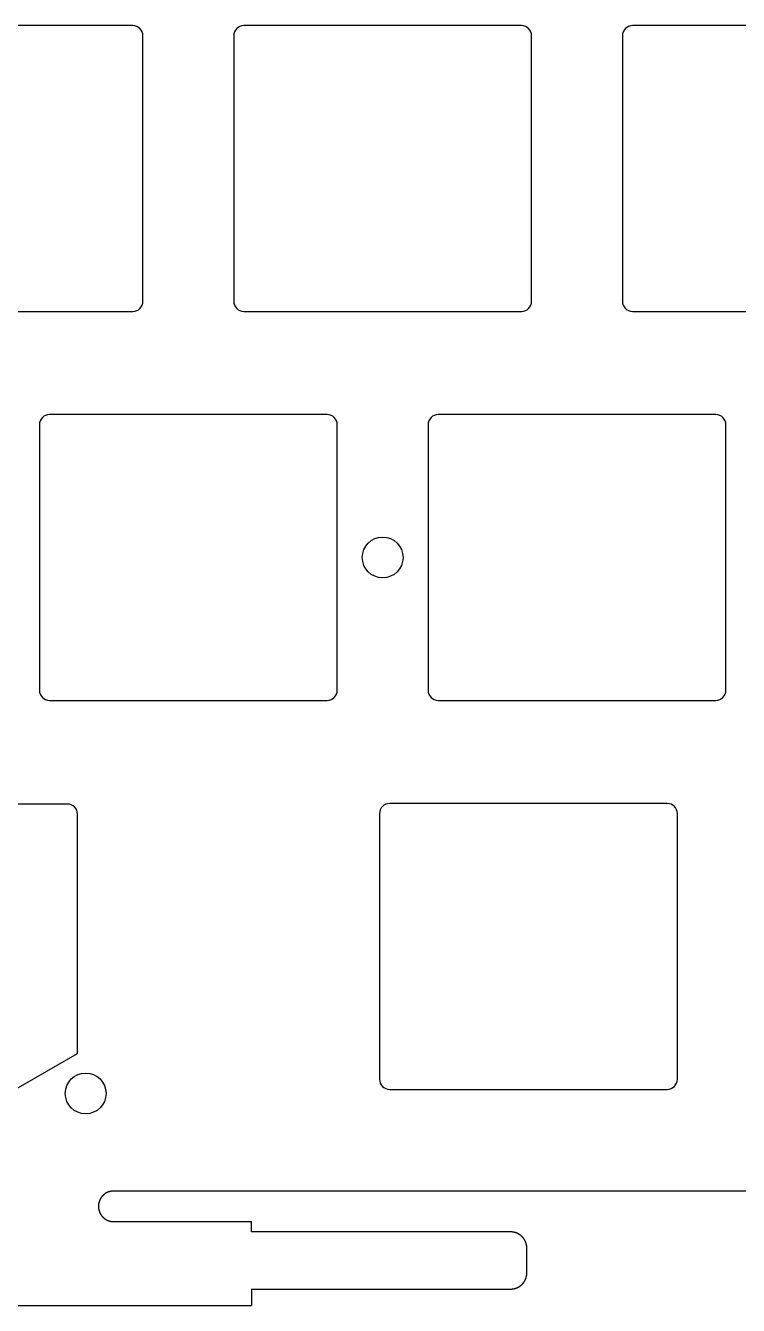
# Model space of a CAD drawing. Header units: millimetres. Extents: x -11 to 340, y -118 to 18.
# Drawn here: x 168.2 to 203.2, y -117.6 to -54.9 of the extents above; entities that cross this region are included whole.
import ezdxf

# ---------------------------------------------------------------- set-up
doc = ezdxf.new("R2010")
doc.units = ezdxf.units.MM
doc.header["$MEASUREMENT"] = 0
doc.layers.get('0').update_dxf_attribs({"linetype": 'CONTINUOUS'})
doc.layers.add('BLACK', color=7, linetype='CONTINUOUS')

msp = doc.modelspace()

# ---------------------------------------------------------------- linework, layer by layer
for points in [[(138.78125, -105.2555), (141.78125, -106.9875), (167.78125, -106.9875), (170.78125, -105.2555), (170.78125, -93.5375, 0.414213562), (170.28125, -93.0375), (139.28125, -93.0375, 0.414212391), (138.78125, -93.5375)], [(185.58125, -93.5125), (185.58125, -106.5125, 0.414212391), (186.08125, -107.0125), (199.68125, -107.0125, 0.414213562), (200.18125, -106.5125), (200.18125, -93.5125, 0.414213562), (199.68125, -93.0125), (186.08125, -93.0125, 0.414212391)]]:
    msp.add_lwpolyline(points, format="xyb", close=True)
msp.add_circle((171.18125, -107.2125), 1)
at = {"layer": 'BLACK', "linetype": 'Continuous'}
for p, q in [((173.4875, -54.9125), (159.8875, -54.9125)), ((192.5375, -54.9125), (178.9375, -54.9125)), ((211.5875, -54.9125), (197.9875, -54.9125)), ((173.9875, -68.4125), (173.9875, -55.4125)), ((178.4375, -55.4125), (178.4375, -68.4125)), ((193.0375, -68.4125), (193.0375, -55.4125)), ((197.4875, -55.4125), (197.4875, -68.4125)), ((159.8875, -68.9125), (173.4875, -68.9125)), ((178.9375, -68.9125), (192.5375, -68.9125)), ((197.9875, -68.9125), (211.5875, -68.9125)), ((183.0125, -73.9625), (169.4125, -73.9625)), ((202.0625, -73.9625), (188.4625, -73.9625)), ((168.9125, -74.4625), (168.9125, -87.4625)), ((183.5125, -87.4625), (183.5125, -74.4625)), ((187.9625, -74.4625), (187.9625, -87.4625)), ((202.5625, -87.4625), (202.5625, -74.4625)), ((169.4125, -87.9625), (183.0125, -87.9625)), ((188.4625, -87.9625), (202.0625, -87.9625)), ((172.037498, -112.200838), (172.031915, -112.206242)), ((172.043136, -112.195493), (172.037498, -112.200838)), ((172.048828, -112.190206), (172.043136, -112.195493)), ((172.054575, -112.184978), (172.048828, -112.190206)), ((172.060374, -112.17981), (172.054575, -112.184978)), ((172.066226, -112.174702), (172.060374, -112.17981)), ((172.072129, -112.169656), (172.066226, -112.174702)), ((172.078083, -112.164671), (172.072129, -112.169656)), ((172.084087, -112.159749), (172.078083, -112.164671)), ((172.090141, -112.154889), (172.084087, -112.159749)), ((172.096244, -112.150093), (172.090141, -112.154889)), ((172.102395, -112.145361), (172.096244, -112.150093)), ((172.108593, -112.140693), (172.102395, -112.145361)), ((172.114838, -112.13609), (172.108593, -112.140693)), ((172.121128, -112.131553), (172.114838, -112.13609)), ((172.127464, -112.127081), (172.121128, -112.131553)), ((172.133844, -112.122676), (172.127464, -112.127081)), ((172.140268, -112.118338), (172.133844, -112.122676)), ((172.146734, -112.114068), (172.140268, -112.118338)), ((172.153243, -112.109866), (172.146734, -112.114068)), ((172.159794, -112.105732), (172.153243, -112.109866)), ((172.166385, -112.101666), (172.159794, -112.105732)), ((172.173016, -112.09767), (172.166385, -112.101666)), ((172.179687, -112.093744), (172.173016, -112.09767)), ((172.186396, -112.089887), (172.179687, -112.093744)), ((172.193142, -112.086102), (172.186396, -112.089887)), ((172.199926, -112.082386), (172.193142, -112.086102)), ((172.206747, -112.078743), (172.199926, -112.082386)), ((172.213603, -112.07517), (172.206747, -112.078743)), ((172.220493, -112.07167), (172.213603, -112.07517)), ((172.227419, -112.068242), (172.220493, -112.07167)), ((172.234377, -112.064886), (172.227419, -112.068242)), ((172.241369, -112.061604), (172.234377, -112.064886)), ((172.248392, -112.058394), (172.241369, -112.061604)), ((172.255447, -112.055258), (172.248392, -112.058394)), ((172.262533, -112.052196), (172.255447, -112.055258)), ((172.269648, -112.049208), (172.262533, -112.052196)), ((172.276793, -112.046294), (172.269648, -112.049208)), ((172.283967, -112.043455), (172.276793, -112.046294)), ((172.291169, -112.040691), (172.283967, -112.043455)), ((172.298398, -112.038002), (172.291169, -112.040691)), ((172.305654, -112.035388), (172.298398, -112.038002)), ((172.312936, -112.032849), (172.305654, -112.035388)), ((172.320243, -112.030387), (172.312936, -112.032849)), ((172.327575, -112.028), (172.320243, -112.030387)), ((172.334931, -112.02569), (172.327575, -112.028)), ((172.342311, -112.023455), (172.334931, -112.02569)), ((172.349714, -112.021298), (172.342311, -112.023455)), ((172.357139, -112.019217), (172.349714, -112.021298)), ((172.364586, -112.017213), (172.357139, -112.019217)), ((172.372054, -112.015286), (172.364586, -112.017213)), ((172.379542, -112.013436), (172.372054, -112.015286)), ((172.387051, -112.011664), (172.379542, -112.013436)), ((172.394579, -112.009969), (172.387051, -112.011664)), ((172.402126, -112.008352), (172.394579, -112.009969)), ((172.409691, -112.006813), (172.402126, -112.008352)), ((172.417274, -112.005351), (172.409691, -112.006813)), ((172.424874, -112.003968), (172.417274, -112.005351)), ((172.432492, -112.002663), (172.424874, -112.003968)), ((172.440125, -112.001436), (172.432492, -112.002663)), ((172.447774, -112.000287), (172.440125, -112.001436)), ((172.455438, -111.999217), (172.447774, -112.000287)), ((172.463117, -111.998226), (172.455438, -111.999217)), ((172.470811, -111.997313), (172.463117, -111.998226)), ((172.478518, -111.996479), (172.470811, -111.997313)), ((172.486238, -111.995725), (172.478518, -111.996479)), ((172.493971, -111.995049), (172.486238, -111.995725)), ((172.501717, -111.994452), (172.493971, -111.995049)), ((172.509475, -111.993935), (172.501717, -111.994452)), ((172.517244, -111.993497), (172.509475, -111.993935)), ((172.525025, -111.993138), (172.517244, -111.993497)), ((172.532816, -111.992859), (172.525025, -111.993138)), ((172.540618, -111.99266), (172.532816, -111.992859)), ((172.548429, -111.99254), (172.540618, -111.99266)), ((172.55625, -111.9925), (172.548429, -111.99254)), ((216.76605, -111.9925), (172.55625, -111.9925)), ((171.806265, -112.737786), (171.80625, -112.741704)), ((171.80625, -112.741704), (171.80625, -112.7425)), ((171.80625, -112.7425), (171.80629, -112.750321)), ((171.806299, -112.733874), (171.806265, -112.737786)), ((171.80629, -112.750321), (171.80641, -112.758132)), ((171.806353, -112.729961), (171.806299, -112.733874)), ((171.806427, -112.726054), (171.806353, -112.729961)), ((171.80641, -112.758132), (171.806609, -112.765934)), ((171.806521, -112.722146), (171.806427, -112.726054)), ((171.806635, -112.718243), (171.806521, -112.722146)), ((171.806609, -112.765934), (171.806888, -112.773725)), ((171.806769, -112.714341), (171.806635, -112.718243)), ((171.806923, -112.710444), (171.806769, -112.714341)), ((171.806888, -112.773725), (171.807247, -112.781506)), ((171.807097, -112.706547), (171.806923, -112.710444)), ((171.80729, -112.702655), (171.807097, -112.706547)), ((171.807247, -112.781506), (171.807685, -112.789275)), ((171.807504, -112.698763), (171.80729, -112.702655)), ((171.807738, -112.694877), (171.807504, -112.698763)), ((171.807685, -112.789275), (171.808202, -112.797033)), ((171.807991, -112.690991), (171.807738, -112.694877)), ((171.808264, -112.687111), (171.807991, -112.690991)), ((171.808202, -112.797033), (171.808799, -112.804779)), ((171.808558, -112.683231), (171.808264, -112.687111)), ((171.808871, -112.679356), (171.808558, -112.683231)), ((171.808799, -112.804779), (171.809475, -112.812512)), ((171.809203, -112.675483), (171.808871, -112.679356)), ((171.809556, -112.671615), (171.809203, -112.675483)), ((171.809475, -112.812512), (171.810229, -112.820232)), ((171.809929, -112.667747), (171.809556, -112.671615)), ((171.810321, -112.663886), (171.809929, -112.667747)), ((171.810229, -112.820232), (171.811063, -112.82794)), ((171.810733, -112.660025), (171.810321, -112.663886)), ((171.811165, -112.656171), (171.810733, -112.660025)), ((171.811063, -112.82794), (171.811976, -112.835633)), ((171.811616, -112.652317), (171.811165, -112.656171)), ((171.812088, -112.648469), (171.811616, -112.652317)), ((171.812579, -112.644622), (171.812088, -112.648469)), ((171.81309, -112.640782), (171.812579, -112.644622)), ((171.81362, -112.636943), (171.81309, -112.640782)), ((171.81417, -112.63311), (171.81362, -112.636943)), ((171.81474, -112.629278), (171.81417, -112.63311)), ((171.81533, -112.625453), (171.81474, -112.629278)), ((171.815939, -112.621629), (171.81533, -112.625453)), ((171.816568, -112.617812), (171.815939, -112.621629)), ((171.817216, -112.613996), (171.816568, -112.617812)), ((171.817884, -112.610187), (171.817216, -112.613996)), ((171.818572, -112.60638), (171.817884, -112.610187)), ((171.819279, -112.602579), (171.818572, -112.60638)), ((171.820006, -112.598781), (171.819279, -112.602579)), ((171.820752, -112.594989), (171.820006, -112.598781)), ((171.821518, -112.591199), (171.820752, -112.594989)), ((171.822303, -112.587416), (171.821518, -112.591199)), ((171.823108, -112.583636), (171.822303, -112.587416)), ((171.823932, -112.579862), (171.823108, -112.583636)), ((171.824776, -112.576091), (171.823932, -112.579862)), ((171.825639, -112.572327), (171.824776, -112.576091)), ((171.826522, -112.568566), (171.825639, -112.572327)), ((171.827424, -112.564812), (171.826522, -112.568566)), ((171.828346, -112.561061), (171.827424, -112.564812)), ((171.829286, -112.557317), (171.828346, -112.561061)), ((171.830246, -112.553576), (171.829286, -112.557317)), ((171.831226, -112.549843), (171.830246, -112.553576)), ((171.832225, -112.546112), (171.831226, -112.549843)), ((171.833242, -112.54239), (171.832225, -112.546112)), ((171.83428, -112.53867), (171.833242, -112.54239)), ((171.835336, -112.534958), (171.83428, -112.53867)), ((171.836412, -112.53125), (171.835336, -112.534958)), ((171.837507, -112.52755), (171.836412, -112.53125)), ((171.838621, -112.523853), (171.837507, -112.52755)), ((171.839754, -112.520165), (171.838621, -112.523853)), ((171.840907, -112.51648), (171.839754, -112.520165)), ((171.842078, -112.512803), (171.840907, -112.51648)), ((171.843269, -112.50913), (171.842078, -112.512803)), ((171.844478, -112.505466), (171.843269, -112.50913)), ((171.845707, -112.501805), (171.844478, -112.505466)), ((171.846954, -112.498154), (171.845707, -112.501805)), ((171.848221, -112.494506), (171.846954, -112.498154)), ((171.849506, -112.490867), (171.848221, -112.494506)), ((171.850811, -112.487233), (171.849506, -112.490867)), ((171.852134, -112.483607), (171.850811, -112.487233)), ((171.853476, -112.479986), (171.852134, -112.483607)), ((171.854837, -112.476374), (171.853476, -112.479986)), ((171.856217, -112.472766), (171.854837, -112.476374)), ((171.857615, -112.469168), (171.856217, -112.472766)), ((171.859032, -112.465575), (171.857615, -112.469168)), ((171.860468, -112.461991), (171.859032, -112.465575)), ((171.861923, -112.458412), (171.860468, -112.461991)), ((171.863396, -112.454842), (171.861923, -112.458412)), ((171.864888, -112.451278), (171.863396, -112.454842)), ((171.866398, -112.447724), (171.864888, -112.451278)), ((171.867927, -112.444175), (171.866398, -112.447724)), ((171.869474, -112.440635), (171.867927, -112.444175)), ((171.871041, -112.437102), (171.869474, -112.440635)), ((171.872625, -112.433578), (171.871041, -112.437102)), ((171.874228, -112.43006), (171.872625, -112.433578)), ((171.875848, -112.426552), (171.874228, -112.43006)), ((171.877488, -112.423051), (171.875848, -112.426552)), ((171.879145, -112.419559), (171.877488, -112.423051)), ((171.880822, -112.416074), (171.879145, -112.419559)), ((171.882515, -112.412599), (171.880822, -112.416074)), ((171.884228, -112.409131), (171.882515, -112.412599)), ((171.885958, -112.405673), (171.884228, -112.409131)), ((171.887707, -112.402222), (171.885958, -112.405673)), ((171.889473, -112.398781), (171.887707, -112.402222)), ((171.891257, -112.395348), (171.889473, -112.398781)), ((171.893059, -112.391925), (171.891257, -112.395348)), ((171.89488, -112.388509), (171.893059, -112.391925)), ((171.896717, -112.385104), (171.89488, -112.388509)), ((171.898574, -112.381707), (171.896717, -112.385104)), ((171.900447, -112.378321), (171.898574, -112.381707)), ((171.902339, -112.374942), (171.900447, -112.378321)), ((171.904247, -112.371574), (171.902339, -112.374942)), ((171.906174, -112.368215), (171.904247, -112.371574)), ((171.908118, -112.364866), (171.906174, -112.368215)), ((171.91008, -112.361526), (171.908118, -112.364866)), ((171.912058, -112.358197), (171.91008, -112.361526)), ((171.914055, -112.354877), (171.912058, -112.358197)), ((171.916068, -112.351567), (171.914055, -112.354877)), ((171.9181, -112.348267), (171.916068, -112.351567)), ((171.920148, -112.344978), (171.9181, -112.348267)), ((171.922213, -112.341698), (171.920148, -112.344978)), ((171.924296, -112.33843), (171.922213, -112.341698)), ((171.926396, -112.335171), (171.924296, -112.33843)), ((171.928512, -112.331924), (171.926396, -112.335171)), ((171.930646, -112.328686), (171.928512, -112.331924)), ((171.932796, -112.32546), (171.930646, -112.328686)), ((171.934964, -112.322244), (171.932796, -112.32546)), ((171.937148, -112.31904), (171.934964, -112.322244)), ((171.939349, -112.315845), (171.937148, -112.31904)), ((171.941566, -112.312663), (171.939349, -112.315845)), ((171.9438, -112.309491), (171.941566, -112.312663)), ((171.946051, -112.306332), (171.9438, -112.309491)), ((171.948318, -112.303182), (171.946051, -112.306332)), ((171.950601, -112.300045), (171.948318, -112.303182)), ((171.952901, -112.296919), (171.950601, -112.300045)), ((171.955217, -112.293806), (171.952901, -112.296919)), ((171.95755, -112.290703), (171.955217, -112.293806)), ((171.959898, -112.287613), (171.95755, -112.290703)), ((171.962262, -112.284534), (171.959898, -112.287613)), ((171.964643, -112.281467), (171.962262, -112.284534)), ((171.967039, -112.278413), (171.964643, -112.281467)), ((171.969451, -112.275371), (171.967039, -112.278413)), ((171.97188, -112.27234), (171.969451, -112.275371)), ((171.974323, -112.269323), (171.97188, -112.27234)), ((171.976783, -112.266317), (171.974323, -112.269323)), ((171.979258, -112.263325), (171.976783, -112.266317)), ((171.981749, -112.260345), (171.979258, -112.263325)), ((171.984254, -112.257378), (171.981749, -112.260345)), ((171.986776, -112.254423), (171.984254, -112.257378)), ((171.989312, -112.251482), (171.986776, -112.254423)), ((171.991864, -112.248553), (171.989312, -112.251482)), ((171.994431, -112.245638), (171.991864, -112.248553)), ((171.997013, -112.242735), (171.994431, -112.245638)), ((171.99961, -112.239846), (171.997013, -112.242735)), ((172.002222, -112.23697), (171.99961, -112.239846)), ((172.004849, -112.234108), (172.002222, -112.23697)), ((172.007491, -112.231259), (172.004849, -112.234108)), ((172.010147, -112.228424), (172.007491, -112.231259)), ((172.012818, -112.225603), (172.010147, -112.228424)), ((172.015503, -112.222795), (172.012818, -112.225603)), ((172.018202, -112.220001), (172.015503, -112.222795)), ((172.020917, -112.217221), (172.018202, -112.220001)), ((172.023645, -112.214455), (172.020917, -112.217221)), ((172.026387, -112.211703), (172.023645, -112.214455)), ((172.031915, -112.206242), (172.026387, -112.211703)), ((171.811976, -112.835633), (171.812967, -112.843312)), ((171.812967, -112.843312), (171.814037, -112.850976)), ((171.814037, -112.850976), (171.815186, -112.858625)), ((171.815186, -112.858625), (171.816413, -112.866259)), ((171.816413, -112.866259), (171.817718, -112.873876)), ((171.817718, -112.873876), (171.819101, -112.881476)), ((171.819101, -112.881476), (171.820563, -112.889059)), ((171.820563, -112.889059), (171.822102, -112.896624)), ((171.822102, -112.896624), (171.823719, -112.904171)), ((171.823719, -112.904171), (171.825414, -112.911699)), ((171.825414, -112.911699), (171.827186, -112.919208)), ((171.827186, -112.919208), (171.829036, -112.926696)), ((171.829036, -112.926696), (171.830963, -112.934164)), ((171.830963, -112.934164), (171.832967, -112.941611)), ((171.832967, -112.941611), (171.835048, -112.949036)), ((171.835048, -112.949036), (171.837205, -112.956439)), ((171.837205, -112.956439), (171.83944, -112.963819)), ((171.83944, -112.963819), (171.84175, -112.971175)), ((171.84175, -112.971175), (171.844137, -112.978507)), ((171.844137, -112.978507), (171.846599, -112.985815)), ((171.846599, -112.985815), (171.849138, -112.993097)), ((171.849138, -112.993097), (171.851751, -113.000352)), ((171.851751, -113.000352), (171.854441, -113.007582)), ((171.854441, -113.007582), (171.857205, -113.014783)), ((171.857205, -113.014783), (171.860044, -113.021957)), ((171.860044, -113.021957), (171.862958, -113.029102)), ((171.862958, -113.029102), (171.865946, -113.036218)), ((171.865946, -113.036218), (171.869008, -113.043303)), ((171.869008, -113.043303), (171.872144, -113.050358)), ((171.872144, -113.050358), (171.875354, -113.057382)), ((171.875354, -113.057382), (171.878636, -113.064373)), ((171.878636, -113.064373), (171.881992, -113.071332)), ((171.881992, -113.071332), (171.88542, -113.078257)), ((171.88542, -113.078257), (171.88892, -113.085148)), ((171.88892, -113.085148), (171.892493, -113.092004)), ((171.892493, -113.092004), (171.896136, -113.098824)), ((171.896136, -113.098824), (171.899851, -113.105608)), ((171.899851, -113.105608), (171.903637, -113.112355)), ((171.903637, -113.112355), (171.907494, -113.119064)), ((171.907494, -113.119064), (171.91142, -113.125734)), ((171.91142, -113.125734), (171.915416, -113.132365)), ((171.915416, -113.132365), (171.919481, -113.138956)), ((171.919481, -113.138956), (171.923616, -113.145507)), ((171.923616, -113.145507), (171.927818, -113.152016)), ((171.927818, -113.152016), (171.932088, -113.158483)), ((171.932088, -113.158483), (171.936426, -113.164906)), ((171.936426, -113.164906), (171.940831, -113.171286)), ((171.940831, -113.171286), (171.945302, -113.177622)), ((171.945302, -113.177622), (171.94984, -113.183913)), ((171.94984, -113.183913), (171.954443, -113.190157)), ((171.954443, -113.190157), (171.95911, -113.196355)), ((171.95911, -113.196355), (171.963843, -113.202506)), ((171.963843, -113.202506), (171.968639, -113.208609)), ((171.968639, -113.208609), (171.973499, -113.214663)), ((171.973499, -113.214663), (171.978421, -113.220667)), ((171.978421, -113.220667), (171.983406, -113.226621)), ((171.983406, -113.226621), (171.988452, -113.232525)), ((171.988452, -113.232525), (171.99356, -113.238376)), ((171.99356, -113.238376), (171.998728, -113.244175)), ((171.998728, -113.244175), (172.003955, -113.249922)), ((172.003955, -113.249922), (172.009242, -113.255614)), ((172.009242, -113.255614), (172.014588, -113.261252)), ((172.014588, -113.261252), (172.019992, -113.266835)), ((172.019992, -113.266835), (172.025453, -113.272363)), ((172.025453, -113.272363), (172.028205, -113.275105)), ((172.028205, -113.275105), (172.030971, -113.277834)), ((172.030971, -113.277834), (172.033751, -113.280548)), ((172.033751, -113.280548), (172.036545, -113.283247)), ((172.036545, -113.283247), (172.039352, -113.285933)), ((172.039352, -113.285933), (172.042174, -113.288603)), ((172.042174, -113.288603), (172.045009, -113.29126)), ((172.045009, -113.29126), (172.047858, -113.293901)), ((172.047858, -113.293901), (172.05072, -113.296528)), ((172.05072, -113.296528), (172.053596, -113.29914)), ((172.053596, -113.29914), (172.056485, -113.301737)), ((172.056485, -113.301737), (172.059387, -113.304319)), ((172.059387, -113.304319), (172.062303, -113.306886)), ((172.062303, -113.306886), (172.065231, -113.309438)), ((172.065231, -113.309438), (172.068173, -113.311974)), ((172.068173, -113.311974), (172.071127, -113.314496)), ((172.071127, -113.314496), (172.074094, -113.317002)), ((172.074094, -113.317002), (172.077075, -113.319492)), ((172.077075, -113.319492), (172.080067, -113.321967)), ((172.080067, -113.321967), (172.083073, -113.324427)), ((172.083073, -113.324427), (172.08609, -113.32687)), ((172.08609, -113.32687), (172.08912, -113.329299)), ((172.08912, -113.329299), (172.092162, -113.331711)), ((172.092162, -113.331711), (172.095217, -113.334107)), ((172.095217, -113.334107), (172.098283, -113.336488)), ((172.098283, -113.336488), (172.101362, -113.338852)), ((172.101362, -113.338852), (172.104452, -113.3412)), ((172.104452, -113.3412), (172.107555, -113.343533)), ((172.107555, -113.343533), (172.110669, -113.345849)), ((172.110669, -113.345849), (172.113795, -113.348149)), ((172.113795, -113.348149), (172.116932, -113.350432)), ((172.116932, -113.350432), (172.120081, -113.352699)), ((172.120081, -113.352699), (172.123241, -113.35495)), ((172.123241, -113.35495), (172.126413, -113.357184)), ((172.126413, -113.357184), (172.129595, -113.359401)), ((172.129595, -113.359401), (172.132789, -113.361602)), ((172.132789, -113.361602), (172.135994, -113.363786)), ((172.135994, -113.363786), (172.13921, -113.365954)), ((172.13921, -113.365954), (172.142436, -113.368104)), ((172.142436, -113.368104), (172.145673, -113.370238)), ((172.145673, -113.370238), (172.148921, -113.372354)), ((172.148921, -113.372354), (172.15218, -113.374454)), ((172.15218, -113.374454), (172.155448, -113.376537)), ((172.155448, -113.376537), (172.158728, -113.378602)), ((172.158728, -113.378602), (172.162017, -113.38065)), ((172.162017, -113.38065), (172.165317, -113.382682)), ((172.165317, -113.382682), (172.168626, -113.384695)), ((172.168626, -113.384695), (172.171947, -113.386692)), ((172.171947, -113.386692), (172.175276, -113.38867)), ((172.175276, -113.38867), (172.178616, -113.390632)), ((172.178616, -113.390632), (172.181964, -113.392576)), ((172.181964, -113.392576), (172.185324, -113.394503)), ((172.185324, -113.394503), (172.188692, -113.396412)), ((172.188692, -113.396412), (172.19207, -113.398303)), ((172.19207, -113.398303), (172.195457, -113.400176)), ((172.195457, -113.400176), (172.198854, -113.402033)), ((172.198854, -113.402033), (172.202259, -113.40387)), ((172.202259, -113.40387), (172.205674, -113.405691)), ((172.205674, -113.405691), (172.209097, -113.407493)), ((172.209097, -113.407493), (172.212531, -113.409277)), ((172.212531, -113.409277), (172.215972, -113.411043)), ((172.215972, -113.411043), (172.219423, -113.412792)), ((172.219423, -113.412792), (172.222881, -113.414522)), ((172.222881, -113.414522), (172.226349, -113.416235)), ((172.226349, -113.416235), (172.229824, -113.417928)), ((172.229824, -113.417928), (172.233309, -113.419605)), ((172.233309, -113.419605), (172.2368, -113.421262)), ((172.2368, -113.421262), (172.240302, -113.422902)), ((172.240302, -113.422902), (172.24381, -113.424522)), ((172.24381, -113.424522), (172.247328, -113.426125)), ((172.247328, -113.426125), (172.250851, -113.427709)), ((172.250851, -113.427709), (172.254385, -113.429275)), ((172.254385, -113.429275), (172.257924, -113.430823)), ((172.257924, -113.430823), (172.261473, -113.432352)), ((172.261473, -113.432352), (172.265028, -113.433862)), ((172.265028, -113.433862), (172.268592, -113.435354)), ((172.268592, -113.435354), (172.272162, -113.436827)), ((172.272162, -113.436827), (172.27574, -113.438282)), ((172.27574, -113.438282), (172.279324, -113.439718)), ((172.279324, -113.439718), (172.282918, -113.441135)), ((172.282918, -113.441135), (172.286516, -113.442533)), ((172.286516, -113.442533), (172.290123, -113.443913)), ((172.290123, -113.443913), (172.293735, -113.445274)), ((172.293735, -113.445274), (172.297356, -113.446616)), ((172.297356, -113.446616), (172.300982, -113.447939)), ((172.300982, -113.447939), (172.304617, -113.449244)), ((172.304617, -113.449244), (172.308256, -113.450529)), ((172.308256, -113.450529), (172.311903, -113.451796)), ((172.311903, -113.451796), (172.315555, -113.453043)), ((172.315555, -113.453043), (172.319215, -113.454272)), ((172.319215, -113.454272), (172.32288, -113.455481)), ((172.32288, -113.455481), (172.326553, -113.456672)), ((172.326553, -113.456672), (172.330229, -113.457843)), ((172.330229, -113.457843), (172.333914, -113.458996)), ((172.333914, -113.458996), (172.337603, -113.460129)), ((172.337603, -113.460129), (172.3413, -113.461243)), ((172.3413, -113.461243), (172.345, -113.462338)), ((172.345, -113.462338), (172.348708, -113.463414)), ((172.348708, -113.463414), (172.35242, -113.46447)), ((172.35242, -113.46447), (172.356139, -113.465508)), ((172.356139, -113.465508), (172.359862, -113.466525)), ((172.359862, -113.466525), (172.363592, -113.467524)), ((172.363592, -113.467524), (172.367326, -113.468504)), ((172.367326, -113.468504), (172.371067, -113.469464)), ((172.371067, -113.469464), (172.37481, -113.470404)), ((172.37481, -113.470404), (172.378562, -113.471326)), ((172.378562, -113.471326), (172.382316, -113.472228)), ((172.382316, -113.472228), (172.386077, -113.473111)), ((172.386077, -113.473111), (172.389841, -113.473974)), ((172.389841, -113.473974), (172.393612, -113.474818)), ((172.393612, -113.474818), (172.397385, -113.475642)), ((172.397385, -113.475642), (172.401166, -113.476447)), ((172.401166, -113.476447), (172.404949, -113.477232)), ((172.404949, -113.477232), (172.408738, -113.477998)), ((172.408738, -113.477998), (172.41253, -113.478744)), ((172.41253, -113.478744), (172.416329, -113.479471)), ((172.416329, -113.479471), (172.420129, -113.480178)), ((172.420129, -113.480178), (172.423937, -113.480866)), ((172.423937, -113.480866), (172.427746, -113.481534)), ((172.427746, -113.481534), (172.431561, -113.482182)), ((172.431561, -113.482182), (172.435379, -113.482811)), ((172.435379, -113.482811), (172.439202, -113.48342)), ((172.439202, -113.48342), (172.443028, -113.48401)), ((172.443028, -113.48401), (172.446859, -113.48458)), ((172.446859, -113.48458), (172.450692, -113.48513)), ((172.450692, -113.48513), (172.454532, -113.48566)), ((172.454532, -113.48566), (172.458372, -113.486171)), ((172.458372, -113.486171), (172.462219, -113.486662)), ((172.462219, -113.486662), (172.466067, -113.487134)), ((172.466067, -113.487134), (172.46992, -113.487585)), ((172.46992, -113.487585), (172.473775, -113.488017)), ((172.473775, -113.488017), (172.477636, -113.488429)), ((172.477636, -113.488429), (172.481497, -113.488821)), ((172.481497, -113.488821), (172.485364, -113.489194)), ((172.485364, -113.489194), (172.489232, -113.489547)), ((172.489232, -113.489547), (172.493106, -113.489879)), ((172.493106, -113.489879), (172.49698, -113.490192)), ((172.49698, -113.490192), (172.50086, -113.490486)), ((172.50086, -113.490486), (172.504741, -113.490759)), ((172.504741, -113.490759), (172.508627, -113.491012)), ((172.508627, -113.491012), (172.512513, -113.491246)), ((172.512513, -113.491246), (172.516404, -113.49146)), ((172.516404, -113.49146), (172.520296, -113.491653)), ((172.520296, -113.491653), (172.524194, -113.491827)), ((172.524194, -113.491827), (172.528091, -113.491981)), ((172.528091, -113.491981), (172.531993, -113.492115)), ((172.531993, -113.492115), (172.535896, -113.492229)), ((172.535896, -113.492229), (172.539803, -113.492323)), ((172.539803, -113.492323), (172.543711, -113.492397)), ((172.543711, -113.492397), (172.547624, -113.492451)), ((172.547624, -113.492451), (172.551536, -113.492485)), ((172.551536, -113.492485), (172.555453, -113.4925)), ((172.555453, -113.4925), (172.55625, -113.4925)), ((172.55625, -113.4925), (179.30625, -113.4925)), ((179.30625, -113.995029), (179.30625, -113.4925)), ((192.00625, -113.995029), (179.30625, -113.995029)), ((192.006978, -113.995029), (192.00625, -113.995029)), ((192.011023, -113.995043), (192.006978, -113.995029)), ((192.015064, -113.995077), (192.011023, -113.995043)), ((192.019105, -113.99513), (192.015064, -113.995077)), ((192.023141, -113.995204), (192.019105, -113.99513)), ((192.027177, -113.995297), (192.023141, -113.995204)), ((192.031208, -113.995411), (192.027177, -113.995297)), ((192.035239, -113.995544), (192.031208, -113.995411)), ((192.039265, -113.995698), (192.035239, -113.995544)), ((192.043291, -113.995871), (192.039265, -113.995698)), ((192.047311, -113.996065), (192.043291, -113.995871)), ((192.051332, -113.996278), (192.047311, -113.996065)), ((192.055346, -113.996511), (192.051332, -113.996278)), ((192.059361, -113.996764), (192.055346, -113.996511)), ((192.06337, -113.997037), (192.059361, -113.996764)), ((192.067378, -113.99733), (192.06337, -113.997037)), ((192.071381, -113.997642), (192.067378, -113.99733)), ((192.075384, -113.997975), (192.071381, -113.997642)), ((192.079381, -113.998327), (192.075384, -113.997975)), ((192.083377, -113.998699), (192.079381, -113.998327)), ((192.087367, -113.999091), (192.083377, -113.998699)), ((192.091356, -113.999503), (192.087367, -113.999091)), ((192.09534, -113.999934), (192.091356, -113.999503)), ((192.099323, -114.000385), (192.09534, -113.999934)), ((192.103299, -114.000856), (192.099323, -114.000385)), ((192.107275, -114.001347), (192.103299, -114.000856)), ((192.111245, -114.001857), (192.107275, -114.001347)), ((192.115213, -114.002387), (192.111245, -114.001857)), ((192.119175, -114.002937), (192.115213, -114.002387)), ((192.123136, -114.003507), (192.119175, -114.002937)), ((192.127091, -114.004096), (192.123136, -114.003507)), ((192.131044, -114.004705), (192.127091, -114.004096)), ((192.134991, -114.005333), (192.131044, -114.004705)), ((192.138936, -114.005982), (192.134991, -114.005333)), ((192.142874, -114.006649), (192.138936, -114.005982)), ((192.146811, -114.007337), (192.142874, -114.006649)), ((192.150742, -114.008044), (192.146811, -114.007337)), ((192.15467, -114.008771), (192.150742, -114.008044)), ((192.158592, -114.009516), (192.15467, -114.008771)), ((192.162511, -114.010282), (192.158592, -114.009516)), ((192.166424, -114.011067), (192.162511, -114.010282)), ((192.170335, -114.011872), (192.166424, -114.011067)), ((192.174239, -114.012696), (192.170335, -114.011872)), ((192.17814, -114.01354), (192.174239, -114.012696)), ((192.182034, -114.014403), (192.17814, -114.01354)), ((192.185926, -114.015286), (192.182034, -114.014403)), ((192.189811, -114.016188), (192.185926, -114.015286)), ((192.193693, -114.017109), (192.189811, -114.016188)), ((192.197567, -114.01805), (192.193693, -114.017109)), ((192.201439, -114.01901), (192.197567, -114.01805)), ((192.205304, -114.01999), (192.201439, -114.01901)), ((192.209165, -114.020989), (192.205304, -114.01999)), ((192.213019, -114.022007), (192.209165, -114.020989)), ((192.21687, -114.023044), (192.213019, -114.022007)), ((192.220713, -114.024101), (192.21687, -114.023044)), ((192.224553, -114.025177), (192.220713, -114.024101)), ((192.228385, -114.026272), (192.224553, -114.025177)), ((192.232214, -114.027387), (192.228385, -114.026272)), ((192.236035, -114.02852), (192.232214, -114.027387)), ((192.239852, -114.029673), (192.236035, -114.02852)), ((192.243661, -114.030845), (192.239852, -114.029673)), ((192.247467, -114.032036), (192.243661, -114.030845)), ((192.251264, -114.033246), (192.247467, -114.032036)), ((192.255057, -114.034476), (192.251264, -114.033246)), ((192.258842, -114.035724), (192.255057, -114.034476)), ((192.262623, -114.036991), (192.258842, -114.035724)), ((192.266395, -114.038277), (192.262623, -114.036991)), ((192.270163, -114.039583), (192.266395, -114.038277)), ((192.273922, -114.040907), (192.270163, -114.039583)), ((192.277677, -114.04225), (192.273922, -114.040907)), ((192.281424, -114.043612), (192.277677, -114.04225)), ((192.285165, -114.044993), (192.281424, -114.043612)), ((192.288898, -114.046393), (192.285165, -114.044993)), ((192.292626, -114.047811), (192.288898, -114.046393)), ((192.296345, -114.049248), (192.292626, -114.047811)), ((192.300059, -114.050705), (192.296345, -114.049248)), ((192.303763, -114.052179), (192.300059, -114.050705)), ((192.307463, -114.053673), (192.303763, -114.052179)), ((192.311153, -114.055185), (192.307463, -114.053673)), ((192.314838, -114.056716), (192.311153, -114.055185)), ((192.318514, -114.058265), (192.314838, -114.056716)), ((192.322183, -114.059833), (192.318514, -114.058265)), ((192.325844, -114.061419), (192.322183, -114.059833)), ((192.329498, -114.063024), (192.325844, -114.061419)), ((192.333143, -114.064647), (192.329498, -114.063024)), ((192.336782, -114.066289), (192.333143, -114.064647)), ((192.340411, -114.067949), (192.336782, -114.066289)), ((192.344034, -114.069627), (192.340411, -114.067949)), ((192.347647, -114.071324), (192.344034, -114.069627)), ((192.351253, -114.073039), (192.347647, -114.071324)), ((192.35485, -114.074772), (192.351253, -114.073039)), ((192.35844, -114.076524), (192.35485, -114.074772)), ((192.362019, -114.078293), (192.35844, -114.076524)), ((192.365592, -114.080081), (192.362019, -114.078293)), ((192.369155, -114.081886), (192.365592, -114.080081)), ((192.37271, -114.08371), (192.369155, -114.081886)), ((192.376255, -114.085551), (192.37271, -114.08371)), ((192.379792, -114.087411), (192.376255, -114.085551)), ((192.38332, -114.089288), (192.379792, -114.087411)), ((192.386839, -114.091184), (192.38332, -114.089288)), ((192.390348, -114.093097), (192.386839, -114.091184)), ((192.393849, -114.095028), (192.390348, -114.093097)), ((192.39734, -114.096977), (192.393849, -114.095028)), ((192.400822, -114.098943), (192.39734, -114.096977)), ((192.404293, -114.100927), (192.400822, -114.098943)), ((192.407757, -114.102929), (192.404293, -114.100927)), ((192.411209, -114.104947), (192.407757, -114.102929)), ((192.414652, -114.106984), (192.411209, -114.104947)), ((192.418085, -114.109037), (192.414652, -114.106984)), ((192.421509, -114.111109), (192.418085, -114.109037)), ((192.424921, -114.113197), (192.421509, -114.111109)), ((192.428325, -114.115303), (192.424921, -114.113197)), ((192.431717, -114.117426), (192.428325, -114.115303)), ((192.4351, -114.119567), (192.431717, -114.117426)), ((192.438472, -114.121724), (192.4351, -114.119567)), ((192.441834, -114.123898), (192.438472, -114.121724)), ((192.445185, -114.126089), (192.441834, -114.123898)), ((192.448526, -114.128298), (192.445185, -114.126089)), ((192.451855, -114.130523), (192.448526, -114.128298)), ((192.455174, -114.132765), (192.451855, -114.130523)), ((192.458481, -114.135023), (192.455174, -114.132765)), ((192.461779, -114.137299), (192.458481, -114.135023)), ((192.465064, -114.139591), (192.461779, -114.137299)), ((192.468339, -114.1419), (192.465064, -114.139591)), ((192.471602, -114.144225), (192.468339, -114.1419)), ((192.474854, -114.146567), (192.471602, -114.144225)), ((192.478094, -114.148925), (192.474854, -114.146567)), ((192.481323, -114.151299), (192.478094, -114.148925)), ((192.48454, -114.15369), (192.481323, -114.151299)), ((192.487746, -114.156097), (192.48454, -114.15369)), ((192.490939, -114.15852), (192.487746, -114.156097)), ((192.494121, -114.160959), (192.490939, -114.15852)), ((192.49729, -114.163414), (192.494121, -114.160959)), ((192.500448, -114.165885), (192.49729, -114.163414)), ((192.503594, -114.168372), (192.500448, -114.165885)), ((192.506727, -114.170875), (192.503594, -114.168372)), ((192.509848, -114.173393), (192.506727, -114.170875)), ((192.512956, -114.175928), (192.509848, -114.173393)), ((192.516052, -114.178477), (192.512956, -114.175928)), ((192.519136, -114.181043), (192.516052, -114.178477)), ((192.522206, -114.183623), (192.519136, -114.181043)), ((192.525264, -114.18622), (192.522206, -114.183623)), ((192.528309, -114.188831), (192.525264, -114.18622)), ((192.531341, -114.191458), (192.528309, -114.188831)), ((192.53436, -114.1941), (192.531341, -114.191458)), ((192.537366, -114.196757), (192.53436, -114.1941)), ((192.540359, -114.199429), (192.537366, -114.196757)), ((192.543338, -114.202116), (192.540359, -114.199429)), ((192.546304, -114.204818), (192.543338, -114.202116)), ((192.549257, -114.207535), (192.546304, -114.204818)), ((192.552196, -114.210266), (192.549257, -114.207535)), ((192.555122, -114.213013), (192.552196, -114.210266)), ((192.558033, -114.215773), (192.555122, -114.213013)), ((192.560931, -114.218549), (192.558033, -114.215773)), ((192.563816, -114.221338), (192.560931, -114.218549)), ((192.566686, -114.224142), (192.563816, -114.221338)), ((192.569542, -114.22696), (192.566686, -114.224142)), ((192.575212, -114.232639), (192.569542, -114.22696)), ((192.580825, -114.238375), (192.575212, -114.232639)), ((192.586381, -114.244165), (192.580825, -114.238375)), ((192.591878, -114.250011), (192.586381, -114.244165)), ((192.597316, -114.25591), (192.591878, -114.250011)), ((192.602695, -114.261863), (192.597316, -114.25591)), ((192.608013, -114.267869), (192.602695, -114.261863)), ((192.613272, -114.273927), (192.608013, -114.267869)), ((192.618468, -114.280036), (192.613272, -114.273927)), ((192.623603, -114.286197), (192.618468, -114.280036)), ((192.628676, -114.292407), (192.623603, -114.286197)), ((192.633686, -114.298667), (192.628676, -114.292407)), ((192.638632, -114.304975), (192.633686, -114.298667)), ((192.643514, -114.311331), (192.638632, -114.304975)), ((192.648332, -114.317735), (192.643514, -114.311331)), ((192.653085, -114.324185), (192.648332, -114.317735)), ((192.657772, -114.330682), (192.653085, -114.324185)), ((192.662394, -114.337223), (192.657772, -114.330682)), ((192.666948, -114.343809), (192.662394, -114.337223)), ((192.671436, -114.350438), (192.666948, -114.343809)), ((192.675857, -114.357111), (192.671436, -114.350438)), ((192.68021, -114.363826), (192.675857, -114.357111)), ((192.684494, -114.370582), (192.68021, -114.363826)), ((192.68871, -114.37738), (192.684494, -114.370582)), ((192.692856, -114.384217), (192.68871, -114.37738)), ((192.696933, -114.391094), (192.692856, -114.384217)), ((192.70094, -114.39801), (192.696933, -114.391094)), ((192.704877, -114.404964), (192.70094, -114.39801)), ((192.708743, -114.411956), (192.704877, -114.404964)), ((192.712538, -114.418984), (192.708743, -114.411956)), ((192.716262, -114.426048), (192.712538, -114.418984)), ((192.719913, -114.433147), (192.716262, -114.426048)), ((192.723493, -114.440281), (192.719913, -114.433147)), ((192.727001, -114.447449), (192.723493, -114.440281)), ((192.730435, -114.45465), (192.727001, -114.447449)), ((192.733797, -114.461883), (192.730435, -114.45465)), ((192.737085, -114.469148), (192.733797, -114.461883)), ((192.7403, -114.476445), (192.737085, -114.469148)), ((192.743441, -114.483772), (192.7403, -114.476445)), ((192.746507, -114.491129), (192.743441, -114.483772)), ((192.7495, -114.498515), (192.746507, -114.491129)), ((192.752417, -114.50593), (192.7495, -114.498515)), ((192.75526, -114.513372), (192.752417, -114.50593)), ((192.758028, -114.520842), (192.75526, -114.513372)), ((192.76072, -114.528339), (192.758028, -114.520842)), ((192.763337, -114.535861), (192.76072, -114.528339)), ((192.765878, -114.543409), (192.763337, -114.535861)), ((192.768343, -114.550982), (192.765878, -114.543409)), ((192.770732, -114.558579), (192.768343, -114.550982)), ((192.773044, -114.566199), (192.770732, -114.558579)), ((192.77528, -114.573843), (192.773044, -114.566199)), ((192.777439, -114.581509), (192.77528, -114.573843)), ((192.779522, -114.589196), (192.777439, -114.581509)), ((192.781527, -114.596905), (192.779522, -114.589196)), ((192.783455, -114.604635), (192.781527, -114.596905)), ((192.785306, -114.612385), (192.783455, -114.604635)), ((192.787079, -114.620154), (192.785306, -114.612385)), ((192.788775, -114.627942), (192.787079, -114.620154)), ((192.790393, -114.635749), (192.788775, -114.627942)), ((192.791933, -114.643574), (192.790393, -114.635749)), ((192.793395, -114.651417), (192.791933, -114.643574)), ((192.794779, -114.659276), (192.793395, -114.651417)), ((192.796085, -114.667152), (192.794779, -114.659276)), ((192.797312, -114.675044), (192.796085, -114.667152)), ((192.798461, -114.682951), (192.797312, -114.675044)), ((192.799531, -114.690874), (192.798461, -114.682951)), ((192.800523, -114.698811), (192.799531, -114.690874)), ((192.801436, -114.706762), (192.800523, -114.698811)), ((192.80227, -114.714726), (192.801436, -114.706762)), ((192.803025, -114.722704), (192.80227, -114.714726)), ((192.803701, -114.730695), (192.803025, -114.722704)), ((192.804297, -114.738698), (192.803701, -114.730695)), ((192.804815, -114.746713), (192.804297, -114.738698)), ((192.805253, -114.754739), (192.804815, -114.746713)), ((192.805612, -114.762776), (192.805253, -114.754739)), ((192.805891, -114.770825), (192.805612, -114.762776)), ((192.80609, -114.778883), (192.805891, -114.770825)), ((192.80621, -114.786951), (192.80609, -114.778883)), ((192.80625, -114.795029), (192.80621, -114.786951)), ((192.80625, -115.995029), (192.80625, -114.795029)), ((192.539416, -116.591474), (192.545369, -116.586095)), ((192.545369, -116.586095), (192.551269, -116.580657)), ((192.551269, -116.580657), (192.557114, -116.57516)), ((192.557114, -116.57516), (192.562905, -116.569604)), ((192.562905, -116.569604), (192.56864, -116.563991)), ((192.56864, -116.563991), (192.574319, -116.558321)), ((192.574319, -116.558321), (192.577137, -116.555465)), ((192.577137, -116.555465), (192.579941, -116.552595)), ((192.579941, -116.552595), (192.582731, -116.549711)), ((192.582731, -116.549711), (192.585506, -116.546813)), ((192.585506, -116.546813), (192.588267, -116.543901)), ((192.588267, -116.543901), (192.591013, -116.540975)), ((192.591013, -116.540975), (192.593744, -116.538036)), ((192.593744, -116.538036), (192.596461, -116.535084)), ((192.596461, -116.535084), (192.599163, -116.532118)), ((192.599163, -116.532118), (192.60185, -116.529138)), ((192.60185, -116.529138), (192.604522, -116.526145)), ((192.604522, -116.526145), (192.607179, -116.523139)), ((192.607179, -116.523139), (192.609821, -116.520121)), ((192.609821, -116.520121), (192.612448, -116.517088)), ((192.612448, -116.517088), (192.615059, -116.514043)), ((192.615059, -116.514043), (192.617656, -116.510985)), ((192.617656, -116.510985), (192.620236, -116.507915)), ((192.620236, -116.507915), (192.622802, -116.504831)), ((192.622802, -116.504831), (192.625352, -116.501736)), ((192.625352, -116.501736), (192.627886, -116.498627)), ((192.627886, -116.498627), (192.630404, -116.495506)), ((192.630404, -116.495506), (192.632907, -116.492373)), ((192.632907, -116.492373), (192.635394, -116.489228)), ((192.635394, -116.489228), (192.637865, -116.48607)), ((192.637865, -116.48607), (192.64032, -116.4829)), ((192.64032, -116.4829), (192.64276, -116.479718)), ((192.64276, -116.479718), (192.645182, -116.476525)), ((192.645182, -116.476525), (192.647589, -116.473319)), ((192.647589, -116.473319), (192.64998, -116.470102)), ((192.64998, -116.470102), (192.652354, -116.466873)), ((192.652354, -116.466873), (192.654712, -116.463633)), ((192.654712, -116.463633), (192.657054, -116.460381)), ((192.657054, -116.460381), (192.659379, -116.457118)), ((192.659379, -116.457118), (192.661688, -116.453843)), ((192.661688, -116.453843), (192.66398, -116.450558)), ((192.66398, -116.450558), (192.666256, -116.447261)), ((192.666256, -116.447261), (192.668514, -116.443953)), ((192.668514, -116.443953), (192.670756, -116.440634)), ((192.670756, -116.440634), (192.672981, -116.437305)), ((192.672981, -116.437305), (192.67519, -116.433964)), ((192.67519, -116.433964), (192.677381, -116.430613)), ((192.677381, -116.430613), (192.679555, -116.427251)), ((192.679555, -116.427251), (192.681712, -116.42388)), ((192.681712, -116.42388), (192.683853, -116.420497)), ((192.683853, -116.420497), (192.685976, -116.417104)), ((192.685976, -116.417104), (192.688082, -116.413701)), ((192.688082, -116.413701), (192.69017, -116.410288)), ((192.69017, -116.410288), (192.692242, -116.406864)), ((192.692242, -116.406864), (192.694295, -116.403432)), ((192.694295, -116.403432), (192.696332, -116.399988)), ((192.696332, -116.399988), (192.69835, -116.396536)), ((192.69835, -116.396536), (192.700352, -116.393073)), ((192.700352, -116.393073), (192.702336, -116.389601)), ((192.702336, -116.389601), (192.704302, -116.386119)), ((192.704302, -116.386119), (192.706251, -116.382629)), ((192.706251, -116.382629), (192.708182, -116.379127)), ((192.708182, -116.379127), (192.710095, -116.375619)), ((192.710095, -116.375619), (192.711991, -116.372099)), ((192.711991, -116.372099), (192.713868, -116.368572)), ((192.713868, -116.368572), (192.715728, -116.365034)), ((192.715728, -116.365034), (192.717569, -116.361489)), ((192.717569, -116.361489), (192.719393, -116.357934)), ((192.719393, -116.357934), (192.721198, -116.354371)), ((192.721198, -116.354371), (192.722986, -116.350799)), ((192.722986, -116.350799), (192.724755, -116.347219)), ((192.724755, -116.347219), (192.726507, -116.343629)), ((192.726507, -116.343629), (192.72824, -116.340033)), ((192.72824, -116.340033), (192.729955, -116.336426)), ((192.729955, -116.336426), (192.731652, -116.332813)), ((192.731652, -116.332813), (192.73333, -116.32919)), ((192.73333, -116.32919), (192.73499, -116.325561)), ((192.73499, -116.325561), (192.736632, -116.321923)), ((192.736632, -116.321923), (192.738255, -116.318278)), ((192.738255, -116.318278), (192.73986, -116.314623)), ((192.73986, -116.314623), (192.741446, -116.310963)), ((192.741446, -116.310963), (192.743014, -116.307293)), ((192.743014, -116.307293), (192.744563, -116.303617)), ((192.744563, -116.303617), (192.746094, -116.299933)), ((192.746094, -116.299933), (192.747606, -116.296242)), ((192.747606, -116.296242), (192.7491, -116.292543)), ((192.7491, -116.292543), (192.750574, -116.288838)), ((192.750574, -116.288838), (192.752031, -116.285124)), ((192.752031, -116.285124), (192.753468, -116.281405)), ((192.753468, -116.281405), (192.754886, -116.277677)), ((192.754886, -116.277677), (192.756286, -116.273945)), ((192.756286, -116.273945), (192.757667, -116.270203)), ((192.757667, -116.270203), (192.759029, -116.266457)), ((192.759029, -116.266457), (192.760372, -116.262702)), ((192.760372, -116.262702), (192.761696, -116.258942)), ((192.761696, -116.258942), (192.763002, -116.255174)), ((192.763002, -116.255174), (192.764288, -116.251402)), ((192.764288, -116.251402), (192.765555, -116.247621)), ((192.765555, -116.247621), (192.766803, -116.243836)), ((192.766803, -116.243836), (192.768033, -116.240043)), ((192.768033, -116.240043), (192.769243, -116.236246)), ((192.769243, -116.236246), (192.770434, -116.232441)), ((192.770434, -116.232441), (192.771606, -116.228631)), ((192.771606, -116.228631), (192.772759, -116.224814)), ((192.772759, -116.224814), (192.773892, -116.220994)), ((192.773892, -116.220994), (192.775007, -116.217165)), ((192.775007, -116.217165), (192.776102, -116.213333)), ((192.776102, -116.213333), (192.777178, -116.209493)), ((192.777178, -116.209493), (192.778235, -116.20565)), ((192.778235, -116.20565), (192.779272, -116.201799)), ((192.779272, -116.201799), (192.78029, -116.197945)), ((192.78029, -116.197945), (192.781289, -116.194083)), ((192.781289, -116.194083), (192.782269, -116.190219)), ((192.782269, -116.190219), (192.783229, -116.186347)), ((192.783229, -116.186347), (192.78417, -116.182472)), ((192.78417, -116.182472), (192.785091, -116.17859)), ((192.785091, -116.17859), (192.785993, -116.174705)), ((192.785993, -116.174705), (192.786876, -116.170813)), ((192.786876, -116.170813), (192.787739, -116.166919)), ((192.787739, -116.166919), (192.788583, -116.163018)), ((192.788583, -116.163018), (192.789407, -116.159114)), ((192.789407, -116.159114), (192.790212, -116.155203)), ((192.790212, -116.155203), (192.790997, -116.151291)), ((192.790997, -116.151291), (192.791763, -116.147371)), ((192.791763, -116.147371), (192.792508, -116.143449)), ((192.792508, -116.143449), (192.793235, -116.139521)), ((192.793235, -116.139521), (192.793942, -116.135591)), ((192.793942, -116.135591), (192.79463, -116.131654)), ((192.79463, -116.131654), (192.795297, -116.127715)), ((192.795297, -116.127715), (192.795946, -116.12377)), ((192.795946, -116.12377), (192.796574, -116.119823)), ((192.796574, -116.119823), (192.797183, -116.11587)), ((192.797183, -116.11587), (192.797772, -116.111915)), ((192.797772, -116.111915), (192.798342, -116.107955)), ((192.798342, -116.107955), (192.798891, -116.103992)), ((192.798891, -116.103992), (192.799422, -116.100024)), ((192.799422, -116.100024), (192.799932, -116.096054)), ((192.799932, -116.096054), (192.800423, -116.092079)), ((192.800423, -116.092079), (192.800894, -116.088102)), ((192.800894, -116.088102), (192.801345, -116.084119)), ((192.801345, -116.084119), (192.801776, -116.080136)), ((192.801776, -116.080136), (192.802188, -116.076146)), ((192.802188, -116.076146), (192.80258, -116.072156)), ((192.80258, -116.072156), (192.802952, -116.06816)), ((192.802952, -116.06816), (192.803304, -116.064163)), ((192.803304, -116.064163), (192.803637, -116.060161)), ((192.803637, -116.060161), (192.803949, -116.056158)), ((192.803949, -116.056158), (192.804242, -116.052149)), ((192.804242, -116.052149), (192.804515, -116.04814)), ((192.804515, -116.04814), (192.804768, -116.044126)), ((192.804768, -116.044126), (192.805001, -116.040111)), ((192.805001, -116.040111), (192.805214, -116.036091)), ((192.805214, -116.036091), (192.805408, -116.03207)), ((192.805408, -116.03207), (192.805581, -116.028044)), ((192.805581, -116.028044), (192.805735, -116.024019)), ((192.805735, -116.024019), (192.805868, -116.019988)), ((192.805868, -116.019988), (192.805982, -116.015957)), ((192.805982, -116.015957), (192.806075, -116.01192)), ((192.806075, -116.01192), (192.806149, -116.007884)), ((192.806149, -116.007884), (192.806202, -116.003843)), ((192.806202, -116.003843), (192.806236, -115.999803)), ((192.806236, -115.999803), (192.80625, -115.995757)), ((192.80625, -115.995757), (192.80625, -115.995029)), ((179.30625, -116.795029), (192.00625, -116.795029)), ((179.30625, -116.795029), (179.30625, -117.595029)), ((192.00625, -116.795029), (192.014328, -116.794989)), ((192.014328, -116.794989), (192.022396, -116.794869)), ((192.022396, -116.794869), (192.030454, -116.79467)), ((192.030454, -116.79467), (192.038503, -116.794391)), ((192.038503, -116.794391), (192.04654, -116.794032)), ((192.04654, -116.794032), (192.054566, -116.793594)), ((192.054566, -116.793594), (192.062581, -116.793076)), ((192.062581, -116.793076), (192.070584, -116.79248)), ((192.070584, -116.79248), (192.078575, -116.791804)), ((192.078575, -116.791804), (192.086553, -116.791049)), ((192.086553, -116.791049), (192.094517, -116.790215)), ((192.094517, -116.790215), (192.102469, -116.789302)), ((192.102469, -116.789302), (192.110406, -116.78831)), ((192.110406, -116.78831), (192.118328, -116.78724)), ((192.118328, -116.78724), (192.126235, -116.786091)), ((192.126235, -116.786091), (192.134127, -116.784864)), ((192.134127, -116.784864), (192.142003, -116.783558)), ((192.142003, -116.783558), (192.149863, -116.782174)), ((192.149863, -116.782174), (192.157705, -116.780712)), ((192.157705, -116.780712), (192.16553, -116.779172)), ((192.16553, -116.779172), (192.173337, -116.777554)), ((192.173337, -116.777554), (192.181125, -116.775858)), ((192.181125, -116.775858), (192.188895, -116.774085)), ((192.188895, -116.774085), (192.196645, -116.772234)), ((192.196645, -116.772234), (192.204374, -116.770306)), ((192.204374, -116.770306), (192.212083, -116.768301)), ((192.212083, -116.768301), (192.219771, -116.766218)), ((192.219771, -116.766218), (192.227437, -116.764059)), ((192.227437, -116.764059), (192.23508, -116.761823)), ((192.23508, -116.761823), (192.242701, -116.759511)), ((192.242701, -116.759511), (192.250297, -116.757122)), ((192.250297, -116.757122), (192.25787, -116.754657)), ((192.25787, -116.754657), (192.265418, -116.752116)), ((192.265418, -116.752116), (192.272941, -116.749499)), ((192.272941, -116.749499), (192.280437, -116.746807)), ((192.280437, -116.746807), (192.287907, -116.744039)), ((192.287907, -116.744039), (192.29535, -116.741196)), ((192.29535, -116.741196), (192.302764, -116.738279)), ((192.302764, -116.738279), (192.31015, -116.735286)), ((192.31015, -116.735286), (192.317507, -116.73222)), ((192.317507, -116.73222), (192.324834, -116.729079)), ((192.324834, -116.729079), (192.332131, -116.725864)), ((192.332131, -116.725864), (192.339396, -116.722576)), ((192.339396, -116.722576), (192.34663, -116.719214)), ((192.34663, -116.719214), (192.353831, -116.71578)), ((192.353831, -116.71578), (192.360998, -116.712272)), ((192.360998, -116.712272), (192.368132, -116.708693)), ((192.368132, -116.708693), (192.375232, -116.705041)), ((192.375232, -116.705041), (192.382296, -116.701317)), ((192.382296, -116.701317), (192.389324, -116.697522)), ((192.389324, -116.697522), (192.396315, -116.693656)), ((192.396315, -116.693656), (192.403269, -116.689719)), ((192.403269, -116.689719), (192.410185, -116.685712)), ((192.410185, -116.685712), (192.417062, -116.681635)), ((192.417062, -116.681635), (192.4239, -116.677489)), ((192.4239, -116.677489), (192.430697, -116.673273)), ((192.430697, -116.673273), (192.437454, -116.668989)), ((192.437454, -116.668989), (192.444168, -116.664636)), ((192.444168, -116.664636), (192.450841, -116.660216)), ((192.450841, -116.660216), (192.457471, -116.655728)), ((192.457471, -116.655728), (192.464056, -116.651173)), ((192.464056, -116.651173), (192.470598, -116.646551)), ((192.470598, -116.646551), (192.477094, -116.641864)), ((192.477094, -116.641864), (192.483544, -116.637111)), ((192.483544, -116.637111), (192.489948, -116.632294)), ((192.489948, -116.632294), (192.496304, -116.627411)), ((192.496304, -116.627411), (192.502612, -116.622465)), ((192.502612, -116.622465), (192.508872, -116.617455)), ((192.508872, -116.617455), (192.515082, -116.612383)), ((192.515082, -116.612383), (192.521243, -116.607248)), ((192.521243, -116.607248), (192.527352, -116.602051)), ((192.527352, -116.602051), (192.53341, -116.596793)), ((192.53341, -116.596793), (192.539416, -116.591474)), ((149.30625, -117.595029), (179.30625, -117.595029))]:
    msp.add_line(p, q, dxfattribs=at)
at = {"layer": 'BLACK'}
msp.add_circle((185.7375, -80.9625), 1, dxfattribs=at)
for centre, start, end in [((173.4875, -55.4125), 0, 90), ((178.9375, -55.4125), 90, 180), ((192.5375, -55.4125), 0, 90), ((197.9875, -55.4125), 90, 180), ((173.4875, -68.4125), 270, 0), ((178.9375, -68.4125), 180, 270), ((192.5375, -68.4125), 270, 0), ((197.9875, -68.4125), 180, 270), ((169.4125, -74.4625), 90, 180), ((183.0125, -74.4625), 0, 90), ((188.4625, -74.4625), 90, 180), ((202.0625, -74.4625), 0, 90), ((169.4125, -87.4625), 180, 270), ((183.0125, -87.4625), 270, 0), ((188.4625, -87.4625), 180, 270), ((202.0625, -87.4625), 270, 0)]:
    msp.add_arc(centre, 0.5, start, end, dxfattribs=at)

doc.saveas('drawing.dxf')
